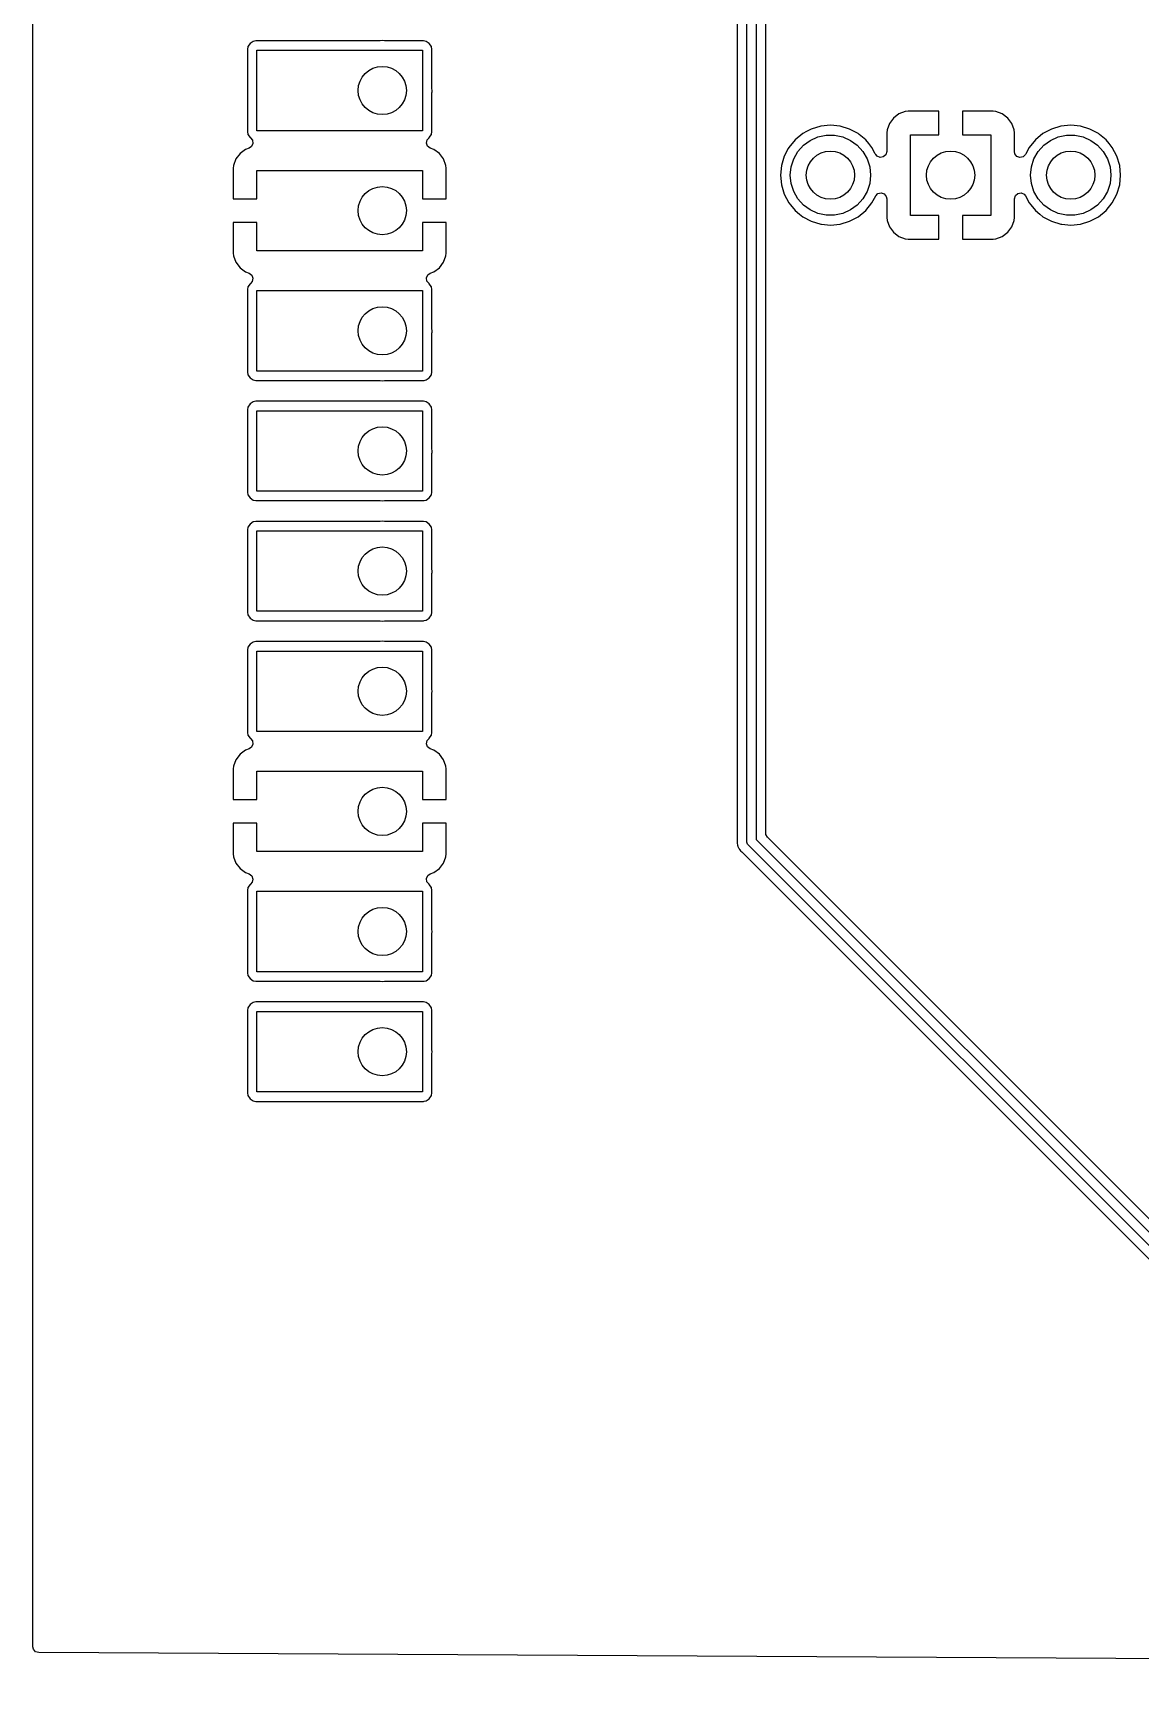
# Model space of a CAD drawing. Extents: x 148 to 304, y -194 to -124.
# Drawn here: x 147.68 to 171.08, y -193.93 to -159.11 of the extents above; entities that cross this region are included whole.
import ezdxf

# ---------------------------------------------------------------- set-up
doc = ezdxf.new("R2010")
doc.units = 0
doc.layers.add('BLACK', color=7, linetype='CONTINUOUS')

msp = doc.modelspace()

# ---------------------------------------------------------------- linework, layer by layer
at = {"layer": 'BLACK', "linetype": 'CONTINUOUS'}
for p, q in [((162.5645, -144.929464), (162.5645, -176.132861)), ((162.765, -176.2), (162.765, -144.9)), ((162.965, -144.941421), (162.965, -176.158578)), ((163.1655, -162.115), (163.1655, -157.784999)), ((147.6755, -163.762844), (147.6755, -158.654752)), ((152.221131, -159.39677), (152.2095, -159.455247)), ((152.2095, -159.455247), (152.2095, -161.194752)), ((152.221132, -159.396769), (152.221131, -159.39677)), ((152.265447, -159.330447), (152.221132, -159.396769)), ((152.331769, -159.286132), (152.265447, -159.330447)), ((152.33177, -159.286131), (152.331769, -159.286132)), ((152.390247, -159.2745), (152.33177, -159.286131)), ((155.002299, -159.2745), (152.390247, -159.2745)), ((152.41, -161.175), (152.41, -159.475)), ((152.41, -159.475), (155.91, -159.475)), ((155.014453, -159.273903), (155.002299, -159.2745)), ((155.06, -159.269417), (155.014453, -159.273903)), ((155.105547, -159.273903), (155.06, -159.269417)), ((155.117701, -159.2745), (155.105547, -159.273903)), ((155.929748, -159.2745), (155.117701, -159.2745)), ((155.91, -159.475), (155.91, -161.175)), ((155.929752, -159.2745), (155.929748, -159.2745)), ((155.988229, -159.286131), (155.929752, -159.2745)), ((155.98823, -159.286132), (155.988229, -159.286131)), ((156.054552, -159.330447), (155.98823, -159.286132)), ((156.098867, -159.396769), (156.054552, -159.330447)), ((156.098868, -159.39677), (156.098867, -159.396769)), ((156.110499, -159.455247), (156.098868, -159.39677)), ((156.1105, -159.455249), (156.110499, -159.455247)), ((156.1105, -160.267299), (156.1105, -159.455249)), ((156.111097, -160.279453), (156.1105, -160.267299)), ((156.1105, -160.382699), (156.111097, -160.370545)), ((156.1105, -161.19475), (156.1105, -160.382699)), ((156.115583, -160.325), (156.111097, -160.279453)), ((156.111097, -160.370545), (156.111863, -160.362766)), ((156.111863, -160.362766), (156.115583, -160.325)), ((165.982006, -160.821649), (165.866912, -160.907809)), ((165.982013, -160.821645), (165.982006, -160.821649)), ((166.11672, -160.771403), (165.982013, -160.821645)), ((166.116727, -160.771401), (166.11672, -160.771403)), ((166.176255, -160.765), (166.116727, -160.771401)), ((166.8241, -160.765), (166.176255, -160.765)), ((166.8241, -161.265), (166.8241, -160.765)), ((167.971944, -160.765), (167.3241, -160.765)), ((167.3241, -160.765), (167.3241, -161.265)), ((168.031472, -160.771401), (167.971944, -160.765)), ((168.031479, -160.771403), (168.031472, -160.771401)), ((168.166186, -160.821645), (168.031479, -160.771403)), ((168.166193, -160.821649), (168.166186, -160.821645)), ((168.281287, -160.907809), (168.166193, -160.821649)), ((152.2095, -161.194752), (152.221131, -161.253229)), ((155.91, -161.175), (152.41, -161.175)), ((156.098868, -161.253229), (156.110499, -161.194752)), ((156.110499, -161.194752), (156.1105, -161.19475)), ((164.027283, -161.19475), (163.94765, -161.237315)), ((164.130143, -161.139769), (164.027283, -161.19475)), ((164.328167, -161.079699), (164.130143, -161.139769)), ((164.5341, -161.059417), (164.328167, -161.079699)), ((164.740034, -161.079699), (164.5341, -161.059417)), ((164.740034, -161.0797), (164.740032, -161.079699)), ((164.740032, -161.079699), (164.740034, -161.079699)), ((164.938054, -161.139768), (164.740034, -161.0797)), ((165.12055, -161.237315), (164.938054, -161.139768)), ((165.730501, -161.157627), (165.7241, -161.217155)), ((165.7241, -161.217155), (165.7241, -161.617813)), ((165.730503, -161.15762), (165.730501, -161.157627)), ((165.780745, -161.022913), (165.730503, -161.15762)), ((165.780749, -161.022906), (165.780745, -161.022913)), ((165.866909, -160.907812), (165.780749, -161.022906)), ((165.866912, -160.907809), (165.866909, -160.907812)), ((168.28129, -160.907812), (168.281287, -160.907809)), ((168.36745, -161.022906), (168.28129, -160.907812)), ((168.367454, -161.022913), (168.36745, -161.022906)), ((168.417696, -161.15762), (168.367454, -161.022913)), ((168.417698, -161.157627), (168.417696, -161.15762)), ((168.424099, -161.217155), (168.417698, -161.157627)), ((168.4241, -161.217172), (168.424099, -161.217155)), ((168.4241, -161.617813), (168.4241, -161.217172)), ((169.107283, -161.19475), (169.02765, -161.237315)), ((169.210143, -161.139769), (169.107283, -161.19475)), ((169.408167, -161.079699), (169.210143, -161.139769)), ((169.6141, -161.059417), (169.408167, -161.079699)), ((169.820034, -161.079699), (169.6141, -161.059417)), ((169.820034, -161.0797), (169.820032, -161.079699)), ((169.820032, -161.079699), (169.820034, -161.079699)), ((170.018054, -161.139768), (169.820034, -161.0797)), ((170.20055, -161.237315), (170.018054, -161.139768)), ((152.245618, -161.542662), (152.167917, -161.571643)), ((152.221131, -161.253229), (152.221132, -161.25323)), ((152.221132, -161.25323), (152.265447, -161.319552)), ((152.294533, -161.509343), (152.245618, -161.542662)), ((152.265447, -161.319552), (152.271175, -161.323379)), ((152.271175, -161.323379), (152.31598, -161.376991)), ((152.324687, -161.446316), (152.294533, -161.509343)), ((152.31598, -161.376991), (152.324687, -161.446316)), ((155.994031, -161.435327), (156.008883, -161.367054)), ((156.018448, -161.500791), (155.994031, -161.435327)), ((156.008883, -161.367054), (156.048826, -161.323377)), ((156.074381, -161.542663), (156.018448, -161.500791)), ((156.048826, -161.323377), (156.054552, -161.319552)), ((156.054552, -161.319552), (156.098867, -161.253231)), ((156.152087, -161.571646), (156.074381, -161.542663)), ((156.098867, -161.253231), (156.098867, -161.253229)), ((156.098867, -161.253229), (156.098868, -161.253229)), ((163.643792, -161.552166), (163.558869, -161.711043)), ((163.656415, -161.52855), (163.643792, -161.552166)), ((163.656417, -161.528547), (163.656415, -161.52855)), ((163.787689, -161.368589), (163.656417, -161.528547)), ((163.947647, -161.237317), (163.787689, -161.368589)), ((163.846436, -161.615383), (163.965339, -161.483327)), ((163.947648, -161.237316), (163.947647, -161.237317)), ((163.94765, -161.237315), (163.947648, -161.237316)), ((163.965339, -161.483327), (164.1091, -161.378878)), ((164.1091, -161.378878), (164.271436, -161.306602)), ((164.271436, -161.306602), (164.445251, -161.269656)), ((164.445251, -161.269656), (164.622949, -161.269656)), ((164.622949, -161.269656), (164.796764, -161.306602)), ((164.796764, -161.306602), (164.9591, -161.378878)), ((164.9591, -161.378878), (165.102861, -161.483327)), ((165.102861, -161.483327), (165.221764, -161.615383)), ((165.139944, -161.253231), (165.12055, -161.237315)), ((165.28051, -161.368589), (165.139944, -161.253231)), ((165.344298, -161.446316), (165.28051, -161.368589)), ((165.411785, -161.52855), (165.344298, -161.446316)), ((165.482598, -161.661031), (165.411785, -161.52855)), ((166.2241, -162.965), (166.2241, -161.265)), ((166.2241, -161.265), (166.8241, -161.265)), ((167.3241, -161.265), (167.9241, -161.265)), ((167.9241, -161.265), (167.9241, -162.965)), ((168.736415, -161.52855), (168.665602, -161.661031)), ((168.736417, -161.528547), (168.736415, -161.52855)), ((168.867689, -161.368589), (168.736417, -161.528547)), ((169.027647, -161.237317), (168.867689, -161.368589)), ((168.926436, -161.615383), (169.045339, -161.483327)), ((169.027648, -161.237316), (169.027647, -161.237317)), ((169.02765, -161.237315), (169.027648, -161.237316)), ((169.045339, -161.483327), (169.1891, -161.378878)), ((169.1891, -161.378878), (169.351436, -161.306602)), ((169.351436, -161.306602), (169.525251, -161.269656)), ((169.525251, -161.269656), (169.702949, -161.269656)), ((169.702949, -161.269656), (169.876764, -161.306602)), ((169.876764, -161.306602), (170.0391, -161.378878)), ((170.0391, -161.378878), (170.182861, -161.483327)), ((170.182861, -161.483327), (170.301764, -161.615383)), ((170.219944, -161.253231), (170.20055, -161.237315)), ((170.36051, -161.368589), (170.219944, -161.253231)), ((170.424298, -161.446316), (170.36051, -161.368589)), ((170.491785, -161.52855), (170.424298, -161.446316)), ((170.589332, -161.711046), (170.491785, -161.52855)), ((151.916401, -161.907627), (151.91, -161.967155)), ((151.916403, -161.90762), (151.916401, -161.907627)), ((151.966645, -161.772913), (151.916403, -161.90762)), ((151.966649, -161.772906), (151.966645, -161.772913)), ((152.052809, -161.657812), (151.966649, -161.772906)), ((152.052812, -161.657809), (152.052809, -161.657812)), ((152.167906, -161.571649), (152.052812, -161.657809)), ((152.167917, -161.571643), (152.167906, -161.571649)), ((156.152093, -161.571649), (156.152087, -161.571646)), ((156.267187, -161.657809), (156.152093, -161.571649)), ((156.26719, -161.657812), (156.267187, -161.657809)), ((156.35335, -161.772906), (156.26719, -161.657812)), ((156.353354, -161.772913), (156.35335, -161.772906)), ((156.403596, -161.90762), (156.353354, -161.772913)), ((156.403598, -161.907627), (156.403596, -161.90762)), ((156.409999, -161.967155), (156.403598, -161.907627)), ((163.498799, -161.909067), (163.478517, -162.115)), ((163.558869, -161.711043), (163.498799, -161.909067)), ((163.702675, -161.938275), (163.757586, -161.769274)), ((163.757586, -161.769274), (163.846436, -161.615383)), ((165.221764, -161.615383), (165.310614, -161.769274)), ((165.310614, -161.769274), (165.365525, -161.938275)), ((165.490742, -161.676267), (165.482598, -161.661031)), ((165.518897, -161.711526), (165.490742, -161.676267)), ((165.582453, -161.740551), (165.518897, -161.711526)), ((165.651611, -161.730607), (165.582453, -161.740551)), ((165.704415, -161.684852), (165.651611, -161.730607)), ((165.7241, -161.617813), (165.704415, -161.684852)), ((168.432309, -161.662181), (168.4241, -161.617813)), ((168.474678, -161.717739), (168.432309, -161.662181)), ((168.540357, -161.741571), (168.474678, -161.717739)), ((168.608495, -161.726111), (168.540357, -161.741571)), ((168.657458, -161.676267), (168.608495, -161.726111)), ((168.665602, -161.661031), (168.657458, -161.676267)), ((168.782675, -161.938275), (168.837586, -161.769274)), ((168.837586, -161.769274), (168.926436, -161.615383)), ((170.301764, -161.615383), (170.390614, -161.769274)), ((170.390614, -161.769274), (170.445525, -161.938275)), ((170.6494, -161.909066), (170.589332, -161.711046)), ((170.669683, -162.115), (170.6494, -161.909066)), ((151.91, -161.967155), (151.91, -162.615)), ((152.41, -162.615), (152.41, -162.015)), ((152.41, -162.015), (155.91, -162.015)), ((155.91, -162.015), (155.91, -162.615)), ((156.41, -161.967172), (156.409999, -161.967155)), ((156.41, -162.615), (156.41, -161.967172)), ((163.1655, -163.762844), (163.1655, -162.115)), ((163.478517, -162.115), (163.498799, -162.320932)), ((163.6841, -162.115), (163.702675, -161.938275)), ((163.702675, -162.291725), (163.6841, -162.115)), ((165.365525, -161.938275), (165.3841, -162.115)), ((165.3841, -162.115), (165.365525, -162.291725)), ((168.7641, -162.115), (168.782675, -161.938275)), ((168.782675, -162.291725), (168.7641, -162.115)), ((170.445525, -161.938275), (170.4641, -162.115)), ((170.4641, -162.115), (170.445525, -162.291725)), ((170.6494, -162.320934), (170.669683, -162.115)), ((151.91, -162.615), (152.41, -162.615)), ((155.91, -162.615), (156.41, -162.615)), ((163.498799, -162.320932), (163.513874, -162.370627)), ((163.513874, -162.370627), (163.558868, -162.518954)), ((163.558868, -162.518954), (163.656415, -162.70145)), ((163.757586, -162.460726), (163.702675, -162.291725)), ((163.846436, -162.614617), (163.757586, -162.460726)), ((163.965339, -162.746673), (163.846436, -162.614617)), ((165.221764, -162.614617), (165.102861, -162.746673)), ((165.310614, -162.460726), (165.221764, -162.614617)), ((165.365525, -162.291725), (165.310614, -162.460726)), ((165.411785, -162.70145), (165.490743, -162.55373)), ((165.490743, -162.55373), (165.539705, -162.503888)), ((165.539705, -162.503888), (165.607842, -162.488428)), ((165.607842, -162.488428), (165.673522, -162.51226)), ((165.673522, -162.51226), (165.715891, -162.567818)), ((165.715891, -162.567818), (165.7241, -162.612186)), ((165.7241, -162.612186), (165.7241, -163.012844)), ((168.4241, -162.612186), (168.443785, -162.545147)), ((168.4241, -163.012827), (168.4241, -162.612186)), ((168.443785, -162.545147), (168.496589, -162.499392)), ((168.496589, -162.499392), (168.565747, -162.489448)), ((168.565747, -162.489448), (168.629303, -162.518473)), ((168.629303, -162.518473), (168.657456, -162.553729)), ((168.657456, -162.553729), (168.736415, -162.70145)), ((168.837586, -162.460726), (168.782675, -162.291725)), ((168.926436, -162.614617), (168.837586, -162.460726)), ((169.045339, -162.746673), (168.926436, -162.614617)), ((170.301764, -162.614617), (170.182861, -162.746673)), ((170.390614, -162.460726), (170.301764, -162.614617)), ((170.445525, -162.291725), (170.390614, -162.460726)), ((170.491785, -162.70145), (170.589332, -162.518954)), ((170.589332, -162.518954), (170.6494, -162.320934)), ((163.656415, -162.70145), (163.691069, -162.743677)), ((163.691069, -162.743677), (163.787689, -162.86141)), ((163.787689, -162.86141), (163.881414, -162.938327)), ((163.881414, -162.938327), (163.94765, -162.992685)), ((164.1091, -162.851122), (163.965339, -162.746673)), ((164.271436, -162.923398), (164.1091, -162.851122)), ((164.445251, -162.960344), (164.271436, -162.923398)), ((164.622949, -162.960344), (164.445251, -162.960344)), ((164.796764, -162.923398), (164.622949, -162.960344)), ((164.9591, -162.851122), (164.796764, -162.923398)), ((165.102861, -162.746673), (164.9591, -162.851122)), ((165.12055, -162.992685), (165.28051, -162.86141)), ((165.28051, -162.86141), (165.411785, -162.70145)), ((168.736415, -162.70145), (168.771069, -162.743677)), ((168.771069, -162.743677), (168.867689, -162.86141)), ((168.867689, -162.86141), (168.961414, -162.938327)), ((168.961414, -162.938327), (169.02765, -162.992685)), ((169.1891, -162.851122), (169.045339, -162.746673)), ((169.351436, -162.923398), (169.1891, -162.851122)), ((169.525251, -162.960344), (169.351436, -162.923398)), ((169.702949, -162.960344), (169.525251, -162.960344)), ((169.876764, -162.923398), (169.702949, -162.960344)), ((170.0391, -162.851122), (169.876764, -162.923398)), ((170.182861, -162.746673), (170.0391, -162.851122)), ((170.20055, -162.992685), (170.36051, -162.86141)), ((170.36051, -162.86141), (170.491785, -162.70145)), ((152.41, -163.115), (151.91, -163.115)), ((151.91, -163.115), (151.91, -163.762844)), ((152.41, -163.715), (152.41, -163.115)), ((156.41, -163.115), (155.91, -163.115)), ((155.91, -163.115), (155.91, -163.715)), ((156.41, -163.762827), (156.41, -163.115)), ((163.94765, -162.992685), (164.130146, -163.090232)), ((164.130146, -163.090232), (164.328166, -163.1503)), ((164.328166, -163.1503), (164.328165, -163.1503)), ((164.328165, -163.1503), (164.346629, -163.152118)), ((164.346629, -163.152118), (164.5341, -163.170583)), ((164.5341, -163.170583), (164.740034, -163.1503)), ((164.740034, -163.1503), (164.938054, -163.090232)), ((164.938054, -163.090232), (165.12055, -162.992685)), ((165.7241, -163.012844), (165.730501, -163.072372)), ((165.730501, -163.072372), (165.730503, -163.072379)), ((165.730503, -163.072379), (165.780745, -163.207086)), ((165.780745, -163.207086), (165.780749, -163.207093)), ((165.780749, -163.207093), (165.866909, -163.322187)), ((166.8241, -162.965), (166.2241, -162.965)), ((166.8241, -163.465), (166.8241, -162.965)), ((167.9241, -162.965), (167.3241, -162.965)), ((167.3241, -162.965), (167.3241, -163.465)), ((168.28129, -163.322187), (168.36745, -163.207093)), ((168.36745, -163.207093), (168.367454, -163.207086)), ((168.367454, -163.207086), (168.417696, -163.072379)), ((168.417696, -163.072379), (168.417698, -163.072372)), ((168.417698, -163.072372), (168.424099, -163.012844)), ((168.424099, -163.012844), (168.4241, -163.012827)), ((169.02765, -162.992685), (169.210146, -163.090232)), ((169.210146, -163.090232), (169.408166, -163.1503)), ((169.408166, -163.1503), (169.408165, -163.1503)), ((169.408165, -163.1503), (169.426629, -163.152118)), ((169.426629, -163.152118), (169.6141, -163.170583)), ((169.6141, -163.170583), (169.820034, -163.1503)), ((169.820034, -163.1503), (170.018054, -163.090232)), ((170.018054, -163.090232), (170.20055, -162.992685)), ((165.866909, -163.322187), (165.866912, -163.32219)), ((165.866912, -163.32219), (165.982006, -163.40835)), ((165.982006, -163.40835), (165.982013, -163.408354)), ((165.982013, -163.408354), (166.11672, -163.458596)), ((166.11672, -163.458596), (166.116727, -163.458598)), ((166.116727, -163.458598), (166.176255, -163.464999)), ((166.176255, -163.464999), (166.176272, -163.465)), ((166.176272, -163.465), (166.8241, -163.465)), ((167.3241, -163.465), (167.971928, -163.465)), ((167.971928, -163.465), (167.971944, -163.464999)), ((167.971944, -163.464999), (168.031472, -163.458598)), ((168.031472, -163.458598), (168.031479, -163.458596)), ((168.031479, -163.458596), (168.166186, -163.408354)), ((168.166186, -163.408354), (168.166193, -163.40835)), ((168.166193, -163.40835), (168.281287, -163.32219)), ((168.281287, -163.32219), (168.28129, -163.322187)), ((147.6755, -168.814752), (147.6755, -163.762844)), ((151.91, -163.762844), (151.916401, -163.822372)), ((151.916401, -163.822372), (151.916403, -163.822379)), ((151.916403, -163.822379), (151.966645, -163.957086)), ((151.966645, -163.957086), (151.966649, -163.957093)), ((151.966649, -163.957093), (152.052809, -164.072187)), ((154.21, -163.715), (152.41, -163.715)), ((155.91, -163.715), (154.21, -163.715)), ((156.26719, -164.072187), (156.35335, -163.957093)), ((156.35335, -163.957093), (156.353354, -163.957086)), ((156.353354, -163.957086), (156.403596, -163.822379)), ((156.403596, -163.822379), (156.403598, -163.822372)), ((156.403598, -163.822372), (156.409999, -163.762844)), ((156.409999, -163.762844), (156.41, -163.762827)), ((163.1655, -167.944999), (163.1655, -163.762844)), ((152.052809, -164.072187), (152.052812, -164.07219)), ((152.052812, -164.07219), (152.167906, -164.15835)), ((152.167906, -164.15835), (152.167913, -164.158354)), ((152.167913, -164.158354), (152.245617, -164.187336)), ((152.245617, -164.187336), (152.301551, -164.229207)), ((152.301551, -164.229207), (152.325968, -164.294672)), ((152.325968, -164.294672), (152.311116, -164.362945)), ((155.995312, -164.283681), (156.025468, -164.220654)), ((156.004018, -164.353006), (155.995312, -164.283681)), ((156.048823, -164.406619), (156.004018, -164.353006)), ((156.025468, -164.220654), (156.074382, -164.187336)), ((156.074382, -164.187336), (156.152086, -164.158354)), ((156.152086, -164.158354), (156.152093, -164.15835)), ((156.152093, -164.15835), (156.267187, -164.07219)), ((156.267187, -164.07219), (156.26719, -164.072187)), ((152.221131, -164.47677), (152.2095, -164.535247)), ((152.2095, -164.535247), (152.2095, -166.274752)), ((152.221132, -164.476769), (152.221131, -164.47677)), ((152.265448, -164.410446), (152.221132, -164.476769)), ((152.271179, -164.406617), (152.265448, -164.410446)), ((152.311116, -164.362945), (152.271179, -164.406617)), ((152.41, -166.255), (152.41, -164.555)), ((152.41, -164.555), (155.91, -164.555)), ((155.91, -164.555), (155.91, -166.255)), ((156.054551, -164.410446), (156.048823, -164.406619)), ((156.098867, -164.476769), (156.054551, -164.410446)), ((156.098868, -164.47677), (156.098867, -164.476769)), ((156.110499, -164.535247), (156.098868, -164.47677)), ((156.1105, -164.535249), (156.110499, -164.535247)), ((156.1105, -165.347299), (156.1105, -164.535249)), ((156.111097, -165.359453), (156.1105, -165.347299)), ((156.115583, -165.405), (156.111097, -165.359453)), ((156.1105, -165.462699), (156.111097, -165.450545)), ((156.1105, -166.27475), (156.1105, -165.462699)), ((156.111097, -165.450545), (156.111863, -165.442766)), ((156.111863, -165.442766), (156.115583, -165.405)), ((152.2095, -166.274752), (152.221131, -166.333229)), ((152.221131, -166.333229), (152.221132, -166.33323)), ((152.221132, -166.33323), (152.265447, -166.399552)), ((152.265447, -166.399552), (152.331769, -166.443867)), ((152.331769, -166.443867), (152.33177, -166.443868)), ((152.33177, -166.443868), (152.390247, -166.455499)), ((155.91, -166.255), (152.41, -166.255)), ((155.944568, -166.452552), (155.988229, -166.443868)), ((155.988229, -166.443868), (155.988229, -166.443867)), ((155.988229, -166.443867), (155.988231, -166.443867)), ((155.988231, -166.443867), (156.054552, -166.399552)), ((156.054552, -166.399552), (156.098867, -166.333231)), ((156.098867, -166.333231), (156.098867, -166.333229)), ((156.098867, -166.333229), (156.098868, -166.333229)), ((156.098868, -166.333229), (156.110499, -166.274752)), ((156.110499, -166.274752), (156.1105, -166.27475)), ((152.390247, -166.455499), (152.39025, -166.4555)), ((152.39025, -166.4555), (152.390252, -166.4555)), ((152.390252, -166.4555), (155.002299, -166.4555)), ((155.002299, -166.4555), (155.014453, -166.456097)), ((155.014453, -166.456097), (155.06, -166.460583)), ((155.06, -166.460583), (155.105547, -166.456097)), ((155.105547, -166.456097), (155.117701, -166.4555)), ((155.117701, -166.4555), (155.92975, -166.4555)), ((155.92975, -166.4555), (155.929751, -166.455499)), ((155.929751, -166.455499), (155.944568, -166.452552)), ((152.221131, -167.01677), (152.2095, -167.075247)), ((152.2095, -167.075247), (152.2095, -168.814752)), ((152.221132, -167.016769), (152.221131, -167.01677)), ((152.265447, -166.950447), (152.221132, -167.016769)), ((152.331769, -166.906132), (152.265447, -166.950447)), ((152.33177, -166.906131), (152.331769, -166.906132)), ((152.390247, -166.8945), (152.33177, -166.906131)), ((155.002299, -166.8945), (152.390247, -166.8945)), ((152.41, -168.795), (152.41, -167.095)), ((152.41, -167.095), (155.91, -167.095)), ((155.014453, -166.893903), (155.002299, -166.8945)), ((155.06, -166.889417), (155.014453, -166.893903)), ((155.105547, -166.893903), (155.06, -166.889417)), ((155.117701, -166.8945), (155.105547, -166.893903)), ((155.929748, -166.8945), (155.117701, -166.8945)), ((155.91, -167.095), (155.91, -168.795)), ((155.929752, -166.8945), (155.929748, -166.8945)), ((155.988229, -166.906131), (155.929752, -166.8945)), ((155.98823, -166.906132), (155.988229, -166.906131)), ((156.054552, -166.950447), (155.98823, -166.906132)), ((156.098867, -167.016769), (156.054552, -166.950447)), ((156.098868, -167.01677), (156.098867, -167.016769)), ((156.110499, -167.075247), (156.098868, -167.01677)), ((156.1105, -167.075249), (156.110499, -167.075247)), ((156.1105, -167.887299), (156.1105, -167.075249)), ((156.111097, -167.899453), (156.1105, -167.887299)), ((156.1105, -168.002699), (156.111097, -167.990545)), ((156.1105, -168.81475), (156.1105, -168.002699)), ((156.115583, -167.945), (156.111097, -167.899453)), ((156.111097, -167.990545), (156.111863, -167.982766)), ((156.111863, -167.982766), (156.115583, -167.945)), ((163.1655, -170.484999), (163.1655, -167.944999)), ((147.6755, -171.354752), (147.6755, -168.814752)), ((152.2095, -168.814752), (152.221131, -168.873229)), ((152.221131, -168.873229), (152.221132, -168.87323)), ((152.221132, -168.87323), (152.265447, -168.939552)), ((155.91, -168.795), (152.41, -168.795)), ((156.054552, -168.939552), (156.098867, -168.873231)), ((156.098867, -168.873231), (156.098867, -168.873229)), ((156.098867, -168.873229), (156.098868, -168.873229)), ((156.098868, -168.873229), (156.110499, -168.814752)), ((156.110499, -168.814752), (156.1105, -168.81475)), ((152.265447, -168.939552), (152.331769, -168.983867)), ((152.331769, -168.983867), (152.33177, -168.983868)), ((152.33177, -168.983868), (152.390247, -168.995499)), ((152.390247, -168.995499), (152.39025, -168.9955)), ((152.39025, -168.9955), (152.390252, -168.9955)), ((152.390252, -168.9955), (155.002299, -168.9955)), ((155.002299, -168.9955), (155.014453, -168.996097)), ((155.014453, -168.996097), (155.06, -169.000583)), ((155.06, -169.000583), (155.105547, -168.996097)), ((155.105547, -168.996097), (155.117701, -168.9955)), ((155.117701, -168.9955), (155.92975, -168.9955)), ((155.92975, -168.9955), (155.929751, -168.995499)), ((155.929751, -168.995499), (155.944568, -168.992552)), ((155.944568, -168.992552), (155.988229, -168.983868)), ((155.988229, -168.983868), (155.988229, -168.983867)), ((155.988229, -168.983867), (155.988231, -168.983867)), ((155.988231, -168.983867), (156.054552, -168.939552)), ((152.221131, -169.55677), (152.2095, -169.615247)), ((152.221132, -169.556769), (152.221131, -169.55677)), ((152.265447, -169.490447), (152.221132, -169.556769)), ((152.331769, -169.446132), (152.265447, -169.490447)), ((152.33177, -169.446131), (152.331769, -169.446132)), ((152.390247, -169.4345), (152.33177, -169.446131)), ((155.002299, -169.4345), (152.390247, -169.4345)), ((155.014453, -169.433903), (155.002299, -169.4345)), ((155.06, -169.429417), (155.014453, -169.433903)), ((155.105547, -169.433903), (155.06, -169.429417)), ((155.117701, -169.4345), (155.105547, -169.433903)), ((155.929748, -169.4345), (155.117701, -169.4345)), ((155.929752, -169.4345), (155.929748, -169.4345)), ((155.988229, -169.446131), (155.929752, -169.4345)), ((155.98823, -169.446132), (155.988229, -169.446131)), ((156.054552, -169.490447), (155.98823, -169.446132)), ((156.098867, -169.556769), (156.054552, -169.490447)), ((156.098868, -169.55677), (156.098867, -169.556769)), ((156.110499, -169.615247), (156.098868, -169.55677)), ((152.2095, -169.615247), (152.2095, -171.354752)), ((152.41, -171.335), (152.41, -169.635)), ((152.41, -169.635), (155.91, -169.635)), ((155.91, -169.635), (155.91, -171.335)), ((156.1105, -169.615249), (156.110499, -169.615247)), ((156.1105, -170.427299), (156.1105, -169.615249)), ((156.111097, -170.439453), (156.1105, -170.427299)), ((156.1105, -170.542699), (156.111097, -170.530545)), ((156.1105, -171.354748), (156.1105, -170.542699)), ((156.115583, -170.485), (156.111097, -170.439453)), ((156.111097, -170.530545), (156.111863, -170.522766)), ((156.111863, -170.522766), (156.115583, -170.485)), ((163.1655, -176.024167), (163.1655, -170.484999)), ((147.6755, -176.462844), (147.6755, -171.354752)), ((152.2095, -171.354752), (152.221131, -171.413229)), ((152.221131, -171.413229), (152.221132, -171.41323)), ((152.221132, -171.41323), (152.265447, -171.479552)), ((152.265447, -171.479552), (152.331769, -171.523867)), ((152.331769, -171.523867), (152.33177, -171.523868)), ((152.33177, -171.523868), (152.390247, -171.535499)), ((152.390247, -171.535499), (152.39025, -171.5355)), ((152.39025, -171.5355), (152.390252, -171.5355)), ((152.390252, -171.5355), (155.002299, -171.5355)), ((155.91, -171.335), (152.41, -171.335)), ((155.002299, -171.5355), (155.014453, -171.536097)), ((155.014453, -171.536097), (155.06, -171.540583)), ((155.06, -171.540583), (155.105547, -171.536097)), ((155.105547, -171.536097), (155.117701, -171.5355)), ((155.117701, -171.5355), (155.92975, -171.5355)), ((155.92975, -171.5355), (155.929751, -171.535499)), ((155.929751, -171.535499), (155.944568, -171.532552)), ((155.944568, -171.532552), (155.988229, -171.523868)), ((155.988229, -171.523868), (155.988229, -171.523867)), ((155.988229, -171.523867), (155.988231, -171.523867)), ((155.988231, -171.523867), (156.054552, -171.479552)), ((156.054552, -171.479552), (156.098867, -171.413231)), ((156.098867, -171.413231), (156.098867, -171.413229)), ((156.098867, -171.413229), (156.098868, -171.413229)), ((156.098868, -171.413229), (156.109071, -171.361934)), ((156.109071, -171.361934), (156.1105, -171.354748)), ((152.331769, -171.986132), (152.265447, -172.030447)), ((152.33177, -171.986131), (152.331769, -171.986132)), ((152.390247, -171.9745), (152.33177, -171.986131)), ((155.002299, -171.9745), (152.390247, -171.9745)), ((155.014453, -171.973903), (155.002299, -171.9745)), ((155.06, -171.969417), (155.014453, -171.973903)), ((155.105547, -171.973903), (155.06, -171.969417)), ((155.117701, -171.9745), (155.105547, -171.973903)), ((155.929748, -171.9745), (155.117701, -171.9745)), ((155.929752, -171.9745), (155.929748, -171.9745)), ((155.988229, -171.986131), (155.929752, -171.9745)), ((155.98823, -171.986132), (155.988229, -171.986131)), ((156.054552, -172.030447), (155.98823, -171.986132)), ((152.221131, -172.09677), (152.2095, -172.155247)), ((152.2095, -172.155247), (152.2095, -173.894752)), ((152.221132, -172.096769), (152.221131, -172.09677)), ((152.265447, -172.030447), (152.221132, -172.096769)), ((152.41, -173.875), (152.41, -172.175)), ((152.41, -172.175), (155.91, -172.175)), ((155.91, -172.175), (155.91, -173.875)), ((156.098867, -172.096769), (156.054552, -172.030447)), ((156.098868, -172.09677), (156.098867, -172.096769)), ((156.110499, -172.155247), (156.098868, -172.09677)), ((156.1105, -172.155249), (156.110499, -172.155247)), ((156.1105, -172.967299), (156.1105, -172.155249)), ((156.111097, -172.979453), (156.1105, -172.967299)), ((156.115583, -173.025), (156.111097, -172.979453)), ((156.111097, -173.070545), (156.115583, -173.025)), ((156.1105, -173.082699), (156.111097, -173.070545)), ((156.1105, -173.89475), (156.1105, -173.082699)), ((152.2095, -173.894752), (152.221131, -173.953229)), ((152.221131, -173.953229), (152.221132, -173.95323)), ((152.221132, -173.95323), (152.265447, -174.019552)), ((152.265447, -174.019552), (152.271175, -174.023379)), ((152.271175, -174.023379), (152.31598, -174.076991)), ((152.31598, -174.076991), (152.324687, -174.146316)), ((155.91, -173.875), (152.41, -173.875)), ((155.994031, -174.135327), (156.008883, -174.067054)), ((156.008883, -174.067054), (156.048826, -174.023377)), ((156.048826, -174.023377), (156.054552, -174.019552)), ((156.054552, -174.019552), (156.098867, -173.953231)), ((156.098867, -173.953231), (156.098867, -173.953229)), ((156.098867, -173.953229), (156.098868, -173.953229)), ((156.098868, -173.953229), (156.110499, -173.894752)), ((156.110499, -173.894752), (156.1105, -173.89475)), ((152.052809, -174.357812), (151.966649, -174.472906)), ((152.052812, -174.357809), (152.052809, -174.357812)), ((152.167906, -174.271649), (152.052812, -174.357809)), ((152.167917, -174.271643), (152.167906, -174.271649)), ((152.245618, -174.242662), (152.167917, -174.271643)), ((152.294533, -174.209343), (152.245618, -174.242662)), ((152.324687, -174.146316), (152.294533, -174.209343)), ((156.018448, -174.200791), (155.994031, -174.135327)), ((156.074381, -174.242663), (156.018448, -174.200791)), ((156.152087, -174.271646), (156.074381, -174.242663)), ((156.152093, -174.271649), (156.152087, -174.271646)), ((156.267187, -174.357809), (156.152093, -174.271649)), ((156.26719, -174.357812), (156.267187, -174.357809)), ((156.35335, -174.472906), (156.26719, -174.357812)), ((151.916401, -174.607627), (151.91, -174.667155)), ((151.91, -174.667155), (151.91, -175.315)), ((151.916403, -174.60762), (151.916401, -174.607627)), ((151.966645, -174.472913), (151.916403, -174.60762)), ((151.966649, -174.472906), (151.966645, -174.472913)), ((152.41, -175.315), (152.41, -174.715)), ((152.41, -174.715), (155.91, -174.715)), ((155.91, -174.715), (155.91, -175.315)), ((156.353354, -174.472913), (156.35335, -174.472906)), ((156.403596, -174.60762), (156.353354, -174.472913)), ((156.403598, -174.607627), (156.403596, -174.60762)), ((156.409999, -174.667155), (156.403598, -174.607627)), ((156.41, -174.667172), (156.409999, -174.667155)), ((156.41, -175.315), (156.41, -174.667172)), ((151.91, -175.315), (152.41, -175.315)), ((155.91, -175.315), (156.41, -175.315)), ((152.41, -175.815), (151.91, -175.815)), ((151.91, -175.815), (151.91, -176.462844)), ((152.41, -176.415), (152.41, -175.815)), ((156.41, -175.815), (155.91, -175.815)), ((155.91, -175.815), (155.91, -176.415)), ((156.41, -176.462827), (156.41, -175.815)), ((162.563312, -176.149988), (162.562227, -176.157765)), ((162.562227, -176.157765), (162.564368, -176.204079)), ((162.5645, -176.132861), (162.563312, -176.149988)), ((162.965, -176.158578), (179.416422, -192.61)), ((163.168334, -176.050525), (163.1655, -176.024167)), ((163.201819, -176.111848), (163.168334, -176.050525)), ((179.463152, -192.373181), (163.201819, -176.111848)), ((147.6755, -181.514752), (147.6755, -176.462844)), ((151.91, -176.462844), (151.916401, -176.522372)), ((151.916401, -176.522372), (151.916403, -176.522379)), ((151.916403, -176.522379), (151.966645, -176.657086)), ((154.21, -176.415), (152.41, -176.415)), ((155.91, -176.415), (154.21, -176.415)), ((156.353354, -176.657086), (156.403596, -176.522379)), ((156.403596, -176.522379), (156.403598, -176.522372)), ((156.403598, -176.522372), (156.409999, -176.462844)), ((156.409999, -176.462844), (156.41, -176.462827)), ((162.564368, -176.204079), (162.5645, -176.209804)), ((162.5645, -176.209804), (162.5645, -176.227842)), ((162.5645, -176.227842), (162.564947, -176.232671)), ((162.564947, -176.232671), (162.566181, -176.243305)), ((162.566181, -176.243305), (162.567415, -176.269992)), ((162.567415, -176.269992), (162.567416, -176.269997)), ((162.567416, -176.269997), (162.570214, -176.276334)), ((162.570214, -176.276334), (162.578664, -176.30362)), ((162.578664, -176.30362), (162.579937, -176.310429)), ((162.579937, -176.310429), (162.579937, -176.31043)), ((162.579937, -176.31043), (162.579939, -176.310433)), ((162.579939, -176.310433), (162.594001, -176.333146)), ((162.594001, -176.333146), (162.601997, -176.348315)), ((162.601997, -176.348315), (162.612794, -176.372765)), ((162.612794, -176.372765), (162.612795, -176.372766)), ((162.612795, -176.372766), (162.612796, -176.372768)), ((162.612796, -176.372768), (162.617689, -176.377661)), ((162.617689, -176.377661), (162.635435, -176.400065)), ((162.635435, -176.400065), (162.639077, -176.405948)), ((162.639077, -176.405948), (162.639079, -176.40595)), ((162.639079, -176.40595), (162.63908, -176.405951)), ((162.63908, -176.405951), (162.639081, -176.405952)), ((162.639081, -176.405952), (162.660396, -176.422048)), ((162.660396, -176.422048), (162.67335, -176.433321)), ((162.67335, -176.433321), (179.115039, -192.87501)), ((162.767493, -176.207673), (162.765, -176.2)), ((162.766231, -176.215643), (162.767493, -176.207673)), ((162.776861, -176.236507), (162.766231, -176.215643)), ((162.784098, -176.258779), (162.776861, -176.236507)), ((162.790626, -176.263521), (162.784098, -176.258779)), ((162.794289, -176.270711), (162.790626, -176.263521)), ((179.304289, -192.780711), (162.794289, -176.270711)), ((151.966645, -176.657086), (151.966649, -176.657093)), ((151.966649, -176.657093), (152.052809, -176.772187)), ((152.052809, -176.772187), (152.052812, -176.77219)), ((152.052812, -176.77219), (152.167906, -176.85835)), ((152.167906, -176.85835), (152.167913, -176.858354)), ((152.167913, -176.858354), (152.245617, -176.887336)), ((152.245617, -176.887336), (152.301551, -176.929207)), ((156.025468, -176.920654), (156.074382, -176.887336)), ((156.074382, -176.887336), (156.152086, -176.858354)), ((156.152086, -176.858354), (156.152093, -176.85835)), ((156.152093, -176.85835), (156.267187, -176.77219)), ((156.267187, -176.77219), (156.26719, -176.772187)), ((156.26719, -176.772187), (156.35335, -176.657093)), ((156.35335, -176.657093), (156.353354, -176.657086)), ((152.221131, -177.17677), (152.2095, -177.235247)), ((152.2095, -177.235247), (152.2095, -178.974752)), ((152.221132, -177.176769), (152.221131, -177.17677)), ((152.265448, -177.110446), (152.221132, -177.176769)), ((152.271179, -177.106617), (152.265448, -177.110446)), ((152.311116, -177.062945), (152.271179, -177.106617)), ((152.301551, -176.929207), (152.325968, -176.994672)), ((152.325968, -176.994672), (152.311116, -177.062945)), ((155.995312, -176.983681), (156.025468, -176.920654)), ((156.004018, -177.053006), (155.995312, -176.983681)), ((156.048823, -177.106619), (156.004018, -177.053006)), ((156.054551, -177.110446), (156.048823, -177.106619)), ((156.098867, -177.176769), (156.054551, -177.110446)), ((156.098868, -177.17677), (156.098867, -177.176769)), ((156.110499, -177.235247), (156.098868, -177.17677)), ((156.1105, -177.235249), (156.110499, -177.235247)), ((156.1105, -178.047299), (156.1105, -177.235249)), ((152.41, -178.955), (152.41, -177.255)), ((152.41, -177.255), (155.91, -177.255)), ((155.91, -177.255), (155.91, -178.955)), ((156.111097, -178.059453), (156.1105, -178.047299)), ((156.1105, -178.162699), (156.111097, -178.150545)), ((156.1105, -178.97475), (156.1105, -178.162699)), ((156.115583, -178.105), (156.111097, -178.059453)), ((156.111097, -178.150545), (156.115583, -178.105)), ((152.2095, -178.974752), (152.221131, -179.033229)), ((155.91, -178.955), (152.41, -178.955)), ((156.098868, -179.033229), (156.110499, -178.974752)), ((156.110499, -178.974752), (156.1105, -178.97475)), ((152.221131, -179.033229), (152.221132, -179.03323)), ((152.221132, -179.03323), (152.265447, -179.099552)), ((152.265447, -179.099552), (152.331769, -179.143867)), ((152.331769, -179.143867), (152.33177, -179.143868)), ((152.33177, -179.143868), (152.390247, -179.155499)), ((152.390247, -179.155499), (152.39025, -179.1555)), ((152.39025, -179.1555), (152.390252, -179.1555)), ((152.390252, -179.1555), (155.002299, -179.1555)), ((155.002299, -179.1555), (155.014453, -179.156097)), ((155.014453, -179.156097), (155.06, -179.160583)), ((155.06, -179.160583), (155.105547, -179.156097)), ((155.105547, -179.156097), (155.117701, -179.1555)), ((155.117701, -179.1555), (155.92975, -179.1555)), ((155.92975, -179.1555), (155.929751, -179.155499)), ((155.929751, -179.155499), (155.944568, -179.152552)), ((155.944568, -179.152552), (155.988229, -179.143868)), ((155.988229, -179.143868), (155.988229, -179.143867)), ((155.988229, -179.143867), (155.988231, -179.143867)), ((155.988231, -179.143867), (156.054552, -179.099552)), ((156.054552, -179.099552), (156.098867, -179.033231)), ((156.098867, -179.033231), (156.098867, -179.033229)), ((156.098867, -179.033229), (156.098868, -179.033229)), ((152.265447, -179.650447), (152.221132, -179.716769)), ((152.331769, -179.606132), (152.265447, -179.650447)), ((152.33177, -179.606131), (152.331769, -179.606132)), ((152.390247, -179.5945), (152.33177, -179.606131)), ((155.002299, -179.5945), (152.390247, -179.5945)), ((155.014453, -179.593903), (155.002299, -179.5945)), ((155.06, -179.589417), (155.014453, -179.593903)), ((155.105547, -179.593903), (155.06, -179.589417)), ((155.117701, -179.5945), (155.105547, -179.593903)), ((155.929748, -179.5945), (155.117701, -179.5945)), ((155.929752, -179.5945), (155.929748, -179.5945)), ((155.988229, -179.606131), (155.929752, -179.5945)), ((155.98823, -179.606132), (155.988229, -179.606131)), ((156.054552, -179.650447), (155.98823, -179.606132)), ((156.098867, -179.716769), (156.054552, -179.650447)), ((152.221131, -179.71677), (152.2095, -179.775247)), ((152.2095, -179.775247), (152.2095, -181.514752)), ((152.221132, -179.716769), (152.221131, -179.71677)), ((152.41, -181.495), (152.41, -179.795)), ((152.41, -179.795), (155.91, -179.795)), ((155.91, -179.795), (155.91, -181.495)), ((156.098868, -179.71677), (156.098867, -179.716769)), ((156.110499, -179.775247), (156.098868, -179.71677)), ((156.1105, -179.775249), (156.110499, -179.775247)), ((156.1105, -180.587299), (156.1105, -179.775249)), ((156.111097, -180.599453), (156.1105, -180.587299)), ((156.1105, -180.702699), (156.111097, -180.690545)), ((156.1105, -181.51475), (156.1105, -180.702699)), ((156.115583, -180.645), (156.111097, -180.599453)), ((156.111097, -180.690545), (156.115583, -180.645)), ((147.6755, -193.225519), (147.6755, -181.514752)), ((152.2095, -181.514752), (152.221131, -181.573229)), ((152.221131, -181.573229), (152.221132, -181.57323)), ((152.221132, -181.57323), (152.265447, -181.639552)), ((152.265447, -181.639552), (152.331769, -181.683867)), ((152.331769, -181.683867), (152.33177, -181.683868)), ((152.33177, -181.683868), (152.390247, -181.695499)), ((152.390247, -181.695499), (152.39025, -181.6955)), ((152.39025, -181.6955), (152.390252, -181.6955)), ((152.390252, -181.6955), (155.002299, -181.6955)), ((155.91, -181.495), (152.41, -181.495)), ((155.002299, -181.6955), (155.014453, -181.696097)), ((155.014453, -181.696097), (155.06, -181.700583)), ((155.06, -181.700583), (155.105547, -181.696097)), ((155.105547, -181.696097), (155.117701, -181.6955)), ((155.117701, -181.6955), (155.92975, -181.6955)), ((155.92975, -181.6955), (155.929751, -181.695499)), ((155.929751, -181.695499), (155.944568, -181.692552)), ((155.944568, -181.692552), (155.988229, -181.683868)), ((155.988229, -181.683868), (155.988229, -181.683867)), ((155.988229, -181.683867), (155.988231, -181.683867)), ((155.988231, -181.683867), (156.054552, -181.639552)), ((156.054552, -181.639552), (156.098867, -181.573231)), ((156.098867, -181.573231), (156.098867, -181.573229)), ((156.098867, -181.573229), (156.098868, -181.573229)), ((156.098868, -181.573229), (156.110499, -181.514752)), ((156.110499, -181.514752), (156.1105, -181.51475)), ((147.68642, -193.2764), (147.6755, -193.225519)), ((147.731879, -193.329458), (147.68642, -193.2764)), ((147.798807, -193.349517), (147.731879, -193.329458)), ((251.615149, -193.929498), (147.798807, -193.349517))]:
    msp.add_line(p, q, dxfattribs=at)
at = {"layer": 'BLACK'}
for centre in [(155.06, -160.325), (164.5341, -162.115), (167.0741, -162.115), (169.6141, -162.115), (155.06, -162.865), (155.06, -165.405), (155.06, -167.945), (155.06, -170.485), (155.06, -173.025), (155.06, -175.565), (155.06, -178.105), (155.06, -180.645)]:
    msp.add_circle(centre, 0.51, dxfattribs=at)

doc.saveas('drawing.dxf')
